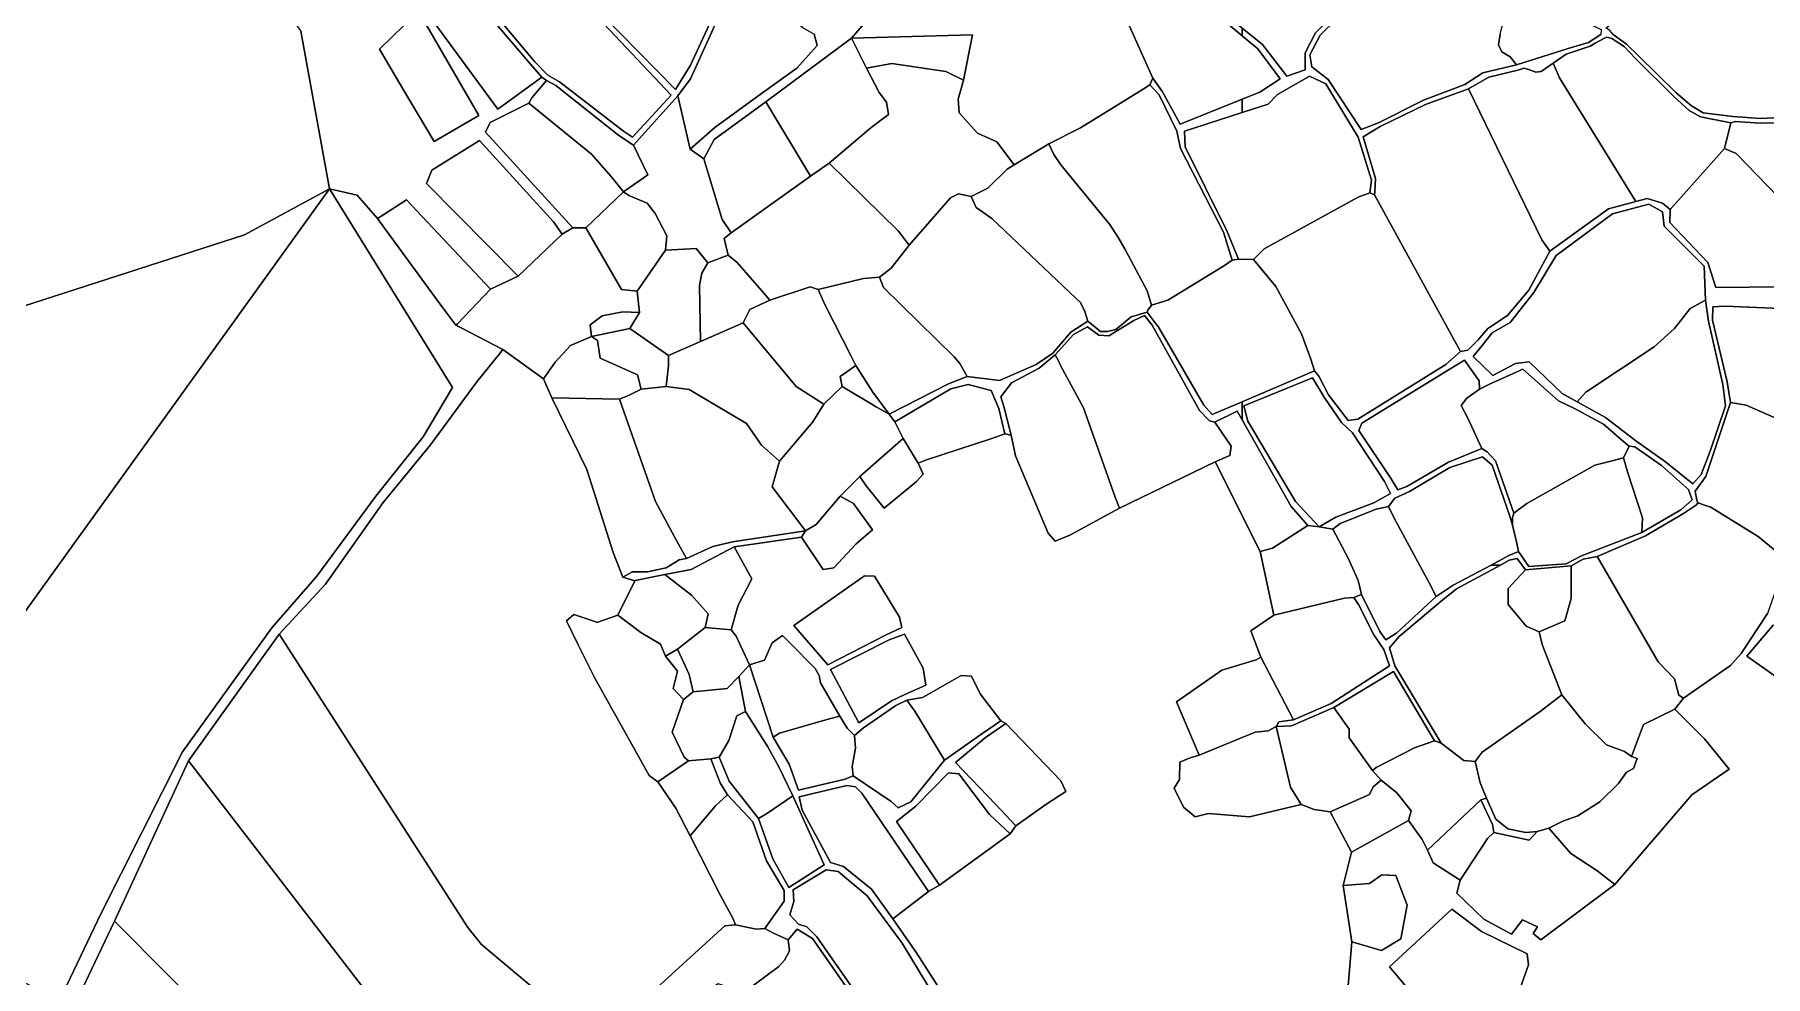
# Model space of a CAD drawing. Extents: x 542555 to 550520, y 1840485 to 1846995.
# Drawn here: x 548771.6 to 549099, y 1843922.2 to 1844100.4 of the extents above; entities that cross this region are included whole.
import ezdxf

# ---------------------------------------------------------------- set-up
doc = ezdxf.new("R2010")
doc.units = 0
doc.layers.add('Level 30', color=7, linetype='Continuous')

msp = doc.modelspace()

# ---------------------------------------------------------------- linework, layer by layer
at = {"layer": 'Level 30'}
for points in [[(548749, 1844154.77), (548749.0279, 1844154.7593), (548795.24, 1844137.1), (548821.93, 1844101.01), (548827.38, 1844071.16), (548811.29, 1844062.49), (548765.38, 1844047.68), (548711.41, 1844076.8), (548739.4, 1844131.99), (548748.8412, 1844154.3933)], [(548891.32, 1844129.84), (548895.17, 1844127.72), (548907.65, 1844123.43), (548907.24, 1844120.97), (548903.6, 1844112.24), (548899.15, 1844102.21), (548895.66, 1844094.59), (548892.83, 1844089.97), (548878.9, 1844104.1), (548880.55, 1844105.74), (548882.89, 1844109.5), (548890.57, 1844128.1)], [(548891.96, 1844088.9), (548884.64, 1844080.95), (548882.99, 1844082.1), (548870.87, 1844091.41), (548868.65, 1844092.66), (548866.21, 1844095.23), (548853.85, 1844109.95), (548852.18, 1844116.78), (548858.42, 1844122.1), (548864.24, 1844114.51), (548869.42, 1844111.5), (548872.59, 1844108.88), (548878.19, 1844103.54)], [(549000, 1844118.84), (549000, 1844117.22), (548998.13, 1844116.68), (548992.6, 1844112.6), (548990.07, 1844109.67), (549000, 1844101.58), (549000, 1844100.15), (548989.43, 1844109), (548978.1, 1844103.21), (548966.55, 1844108.48), (548962.44, 1844110.3), (548952.19, 1844114.9), (548951.96, 1844116.01), (548962.7, 1844111.08), (548966.77, 1844109.47), (548978.09, 1844104.76), (548987.62, 1844110.32), (548988.64, 1844111.65), (548991.86, 1844114.43), (548997.36, 1844117.58)], [(549019.49, 1844112.21), (549021.04, 1844108.42), (549019.01, 1844105.27), (549017.23, 1844104.06), (549013.84, 1844100.71), (549011.94, 1844096.89), (549011.9, 1844093.66), (549008.45, 1844092.47), (549003.82, 1844098.47), (549000, 1844101.58), (548990.07, 1844109.67), (548992.6, 1844112.6), (548998.13, 1844116.68), (549000, 1844117.22), (549001.26, 1844117.58), (549011.24, 1844120.98), (549014.02, 1844119.64), (549017.55, 1844116.63)], [(548845.5907, 1844114.9174), (548848.95, 1844116.72), (548851.76, 1844115.27), (548852.6, 1844112.19), (548852.87, 1844109.44), (548865.37, 1844094.73), (548867.53, 1844092.28), (548859.22, 1844086.23), (548843.32, 1844107.91), (548843.1864, 1844108.1002), (548841.36, 1844110.7), (548844.03, 1844114.08)], [(549056.7, 1844114.68), (549058.63, 1844110.07), (549060.24, 1844108.6), (549061.22, 1844106.2), (549065.52, 1844102.43), (549067.9, 1844101.29), (549067.84, 1844100.37), (549065.52, 1844098.84), (549061.68, 1844097.73), (549051.91, 1844094.62), (549050.68, 1844096.15), (549049.12, 1844097.12), (549048.49, 1844098.42), (549048.8, 1844100.41), (549049.66, 1844103.92), (549049.01, 1844105.23), (549046.25, 1844107.16), (549046.13, 1844111.92), (549046.99, 1844115.27), (549047.63, 1844115.89), (549049.49, 1844115.92), (549053.45, 1844116.08)], [(548909.05, 1844089.2), (548900.25, 1844082.75), (548895.58, 1844078.69), (548893.26, 1844088.77), (548895.63, 1844091.98), (548900.31, 1844102.28), (548904.17, 1844111.98), (548906.73, 1844110.52), (548916.93, 1844101.61), (548919.01, 1844100.41), (548919.62, 1844098.26), (548915.77, 1844094.01)], [(549007.16, 1844091.98), (549003.35, 1844089.48), (549000, 1844088.13), (548988.24, 1844083.38), (548984.95, 1844089.52), (548983.07, 1844092.1), (548978.1, 1844103.21), (548989.43, 1844109), (549000, 1844100.15), (549002.97, 1844097.66)], [(548855.6, 1844085.03), (548847.16, 1844080.11), (548841.2513, 1844090.0795), (548836.8, 1844097.59), (548841.4691, 1844102.1361), (548844.01, 1844104.61), (548845.02, 1844103.34)], [(548847.16, 1844080.11), (548855.6, 1844085.03), (548845.02, 1844103.34), (548844.01, 1844104.61), (548841.4691, 1844102.1361), (548836.8, 1844097.59), (548841.2513, 1844090.0795)], [(548928.94, 1844093.97), (548931.3, 1844089.42), (548932.7, 1844087.55), (548933.1, 1844085.26), (548929.82, 1844082.79), (548921.84, 1844076.02), (548918.36, 1844073.59), (548909.88, 1844087.65), (548926.09, 1844099.67)], [(548926.09, 1844099.67), (548948.96, 1844100.29), (548947.27, 1844091.76), (548943.95, 1844093.39), (548933.72, 1844094.9), (548928.94, 1844093.97)], [(549092.41, 1844083.69), (549091.23, 1844078.78), (549080.95, 1844067.26), (549079.49, 1844068.45), (549076.62, 1844069.34), (549074.49, 1844068.8), (549060.02, 1844092.19), (549058.84, 1844094.94), (549061.26, 1844096.65), (549065.8, 1844098.19), (549066.78, 1844098.71), (549068.56, 1844099.7), (549069, 1844099.85), (549069.89, 1844099.63), (549072.24, 1844098.07), (549074.39, 1844095.8), (549081.65, 1844088.63), (549084.53, 1844086.01), (549086.7, 1844084.8)], [(548947.27, 1844091.76), (548946.26, 1844088.14), (548946.45, 1844085.56), (548949.95, 1844081.7), (548953.58, 1844080.06), (548956.84, 1844075.71), (548955.55, 1844074.9), (548951.88, 1844071.32), (548948.76, 1844069.7), (548946.36, 1844070.21), (548944.8, 1844069.46), (548937.02, 1844060.52), (548934.94, 1844063.22), (548921.84, 1844076.02), (548929.82, 1844082.79), (548933.1, 1844085.26), (548932.7, 1844087.55), (548931.3, 1844089.42), (548928.94, 1844093.97), (548933.72, 1844094.9), (548943.95, 1844093.39)], [(549058.84, 1844094.94), (549060.02, 1844092.19), (549074.49, 1844068.8), (549069.29, 1844067.4), (549058.16, 1844059.36), (549056.69, 1844061.55), (549042.8, 1844090.1), (549046.68, 1844092.29), (549052.14, 1844093.64), (549053.35, 1844093.99), (549054.34, 1844093.71), (549055.54, 1844093.22), (549056.56, 1844093.38)], [(548884.84, 1844079.44), (548887.59, 1844073.82), (548882.97, 1844070.62), (548880.62, 1844073.53), (548876.9, 1844077.71), (548865.04, 1844087.35), (548865.65, 1844088.36), (548868.4, 1844091.64), (548870.19, 1844090.7), (548882.11, 1844081.25)], [(549000, 1844088.13), (549000, 1844085.63), (548989.06, 1844082.11), (548989.2, 1844079.11), (548997.08, 1844063.21), (548999.32, 1844057.86), (548998.12, 1844057.68), (548996.49, 1844062.98), (548988.34, 1844078.81), (548987.64, 1844082.09), (548984.3, 1844088.93), (548982.55, 1844090.83), (548983.07, 1844092.1), (548984.95, 1844089.52), (548988.24, 1844083.38)], [(549021.95, 1844080.95), (549024.47, 1844072.83), (549024.16, 1844070.42), (549021.94, 1844069.61), (549004.14, 1844059.81), (549002.15, 1844057.78), (548999.32, 1844057.86), (548997.08, 1844063.21), (548989.2, 1844079.11), (548989.06, 1844082.11), (549000, 1844085.63), (549004.92, 1844087.22), (549006.67, 1844089.05), (549012.7, 1844092.5), (549015.79, 1844091.05)], [(548898.16, 1844076.83), (548901.65, 1844065.34), (548903.35, 1844062.85), (548902.01, 1844061.78), (548902.76, 1844058.62), (548898.94, 1844057.2), (548896.68, 1844059.89), (548890.94, 1844059.57), (548891.16, 1844062.27), (548888.93, 1844066.52), (548887.42, 1844068.43), (548883.96, 1844069.92), (548882.97, 1844070.62), (548887.59, 1844073.82), (548884.84, 1844079.44), (548893.26, 1844088.77), (548895.58, 1844078.69)], [(548985.94, 1844050.14), (548982.87, 1844049.19), (548982.04, 1844051.88), (548977.87, 1844059.67), (548976.5, 1844062.11), (548974.91, 1844064.48), (548965.72, 1844075.7), (548964.38, 1844077.66), (548963.44, 1844079.67), (548969.43, 1844082.72), (548981.25, 1844090), (548982.55, 1844090.83), (548984.3, 1844088.93), (548987.64, 1844082.09), (548988.34, 1844078.81), (548996.49, 1844062.98), (548998.12, 1844057.68), (548996.62, 1844056.65)], [(549042.8, 1844090.1), (549056.69, 1844061.55), (549058.16, 1844059.36), (549054.21, 1844051.97), (549050.2, 1844047.19), (549046.45, 1844044.74), (549044.6, 1844042.52), (549042.71, 1844040.62), (549041.32, 1844040.41), (549025, 1844070.01), (549025.09, 1844070.59), (549025.2, 1844073.15), (549022.91, 1844081), (549026.08, 1844082.94), (549034.67, 1844087.1)], [(548865.04, 1844087.35), (548876.9, 1844077.71), (548880.62, 1844073.53), (548882.97, 1844070.62), (548875.85, 1844063.8), (548873.36, 1844063.79), (548856.83, 1844081.88), (548857.77, 1844083.74)], [(548909.88, 1844087.65), (548918.36, 1844073.59), (548903.35, 1844062.85), (548901.65, 1844065.34), (548898.16, 1844076.83), (548900.12, 1844080.53)], [(549114.09, 1844067.68), (549112.99, 1844063.76), (549108.83, 1844065.38), (549105.3, 1844067.14), (549101.32, 1844069.74), (549093.42, 1844077.85), (549091.23, 1844078.78), (549092.41, 1844083.69), (549093.28, 1844083.9), (549097.95, 1844083.61), (549101.62, 1844083.69), (549103.21, 1844084.41), (549108.7, 1844083.62), (549114.57, 1844082.29), (549115.54, 1844082.05)], [(548871.34, 1844062.61), (548863.07, 1844054.62), (548845.71, 1844072.16), (548846.72, 1844074.69), (548855.75, 1844080.29), (548869.71, 1844064.92)], [(548963.44, 1844079.67), (548964.38, 1844077.66), (548965.72, 1844075.7), (548974.91, 1844064.48), (548976.5, 1844062.11), (548977.87, 1844059.67), (548982.04, 1844051.88), (548982.87, 1844049.19), (548982.14, 1844048.23), (548982.02, 1844047.86), (548979.01, 1844046.97), (548976.12, 1844044.58), (548974.53, 1844044.19), (548973.18, 1844044.19), (548970.77, 1844046.15), (548970.17, 1844048.17), (548969.32, 1844049.7), (548968.59, 1844050.44), (548952.67, 1844065.59), (548949.66, 1844067.62), (548948.76, 1844069.7), (548951.88, 1844071.32), (548955.55, 1844074.9), (548956.84, 1844075.71)], [(549091.23, 1844078.78), (549093.42, 1844077.85), (549101.32, 1844069.74), (549105.3, 1844067.14), (549108.83, 1844065.38), (549112.99, 1844063.76), (549112, 1844062.97), (549106.87, 1844053.7), (549105.72, 1844051.83), (549102.22, 1844052.61), (549089.6, 1844052.49), (549088.11, 1844057.23), (549080.9, 1844064.83), (549080.95, 1844067.26)], [(548933.59, 1844056.18), (548931.36, 1844054.48), (548928.36, 1844054.19), (548919.79, 1844052.13), (548918.25, 1844052.66), (548910.67, 1844050.12), (548909.51, 1844051.43), (548904.46, 1844057.24), (548902.76, 1844058.62), (548902.01, 1844061.78), (548903.35, 1844062.85), (548918.36, 1844073.59), (548921.84, 1844076.02), (548934.94, 1844063.22), (548937.02, 1844060.52)], [(548827.38, 1844071.16), (548735.7, 1843943.88), (548721.01, 1843948.34), (548701.68, 1843964.44), (548713.11, 1843973.45), (548723.21, 1843983.99), (548765.38, 1844047.68), (548811.29, 1844062.49)], [(548850.62, 1844033.58), (548845.06, 1844024.26), (548836.12, 1844013.04), (548824.96, 1843997.87), (548816.43, 1843988.14), (548799.57, 1843964.66), (548784.09, 1843934.03), (548776.43, 1843917.89), (548747.82, 1843930.92), (548742.48, 1843934.45), (548733.51, 1843941.29), (548735.7, 1843943.88), (548827.38, 1844071.16), (548830.13, 1844066.72)], [(548851.537, 1844045.6376), (548851.26, 1844045.35), (548848.6295, 1844048.9343), (548836.7593, 1844065.1085), (548836.45, 1844065.53), (548837.6546, 1844066.3045), (548841.94, 1844069.06), (548857.82, 1844052.16)], [(548891.16, 1844062.27), (548890.94, 1844059.57), (548885.58, 1844051.79), (548882.59, 1844052.1), (548875.85, 1844063.8), (548882.97, 1844070.62), (548883.96, 1844069.92), (548887.42, 1844068.43), (548888.93, 1844066.52)], [(548948.76, 1844069.7), (548949.66, 1844067.62), (548952.67, 1844065.59), (548968.59, 1844050.44), (548969.32, 1844049.7), (548970.17, 1844048.17), (548970.77, 1844046.15), (548967.58, 1844044.06), (548964.17, 1844040.06), (548961.03, 1844037.96), (548954.08, 1844034.9), (548947.96, 1844035.64), (548946.56, 1844038.11), (548945.54, 1844039.39), (548932.14, 1844052.5), (548931.36, 1844054.48), (548933.59, 1844056.18), (548937.02, 1844060.52), (548944.8, 1844069.46), (548946.36, 1844070.21)], [(549025, 1844070.01), (549041.32, 1844040.41), (549038.5, 1844037.94), (549021.9, 1844027.58), (549020.06, 1844027.35), (549016.3, 1844032.23), (549014.52, 1844035.72), (549013.69, 1844036.73), (549012.99, 1844038.94), (549011.24, 1844043.76), (549006.37, 1844052.69), (549002.15, 1844057.78), (549004.14, 1844059.81), (549021.94, 1844069.61), (549024.16, 1844070.42)], [(549088.54, 1844021.53), (549091.39, 1844030.1), (549090.91, 1844034.15), (549088.18, 1844046.13), (549087.61, 1844050.13), (549087.41, 1844056.53), (549079.83, 1844064.1), (549079.48, 1844066.82), (549076.89, 1844068.26), (549070.05, 1844066.44), (549059.37, 1844058.57), (549055.19, 1844051.58), (549050.69, 1844045.88), (549047.31, 1844043.9), (549045.42, 1844041.53), (549043.71, 1844039.46), (549047.38, 1844035.84), (549051.7, 1844038.14), (549054.31, 1844038.43), (549060.54, 1844032.47), (549063.39, 1844030.88), (549068.74, 1844027.9), (549074.49, 1844023.5), (549080.06, 1844019.5), (549085.23, 1844015.37), (549086.84, 1844017.12)], [(549065.02, 1844032.72), (549063.39, 1844030.88), (549060.54, 1844032.47), (549054.31, 1844038.43), (549051.7, 1844038.14), (549047.38, 1844035.84), (549043.71, 1844039.46), (549045.42, 1844041.53), (549047.31, 1844043.9), (549050.69, 1844045.88), (549055.19, 1844051.58), (549059.37, 1844058.57), (549070.05, 1844066.44), (549076.89, 1844068.26), (549079.48, 1844066.82), (549079.83, 1844064.1), (549087.41, 1844056.53), (549087.61, 1844050.13), (549084.75, 1844048.54), (549081.77, 1844044.76), (549077.94, 1844041.26)], [(548885.58, 1844051.79), (548886.01, 1844047.8), (548882.81, 1844047.91), (548878.9, 1844047.16), (548876.63, 1844045.43), (548876.88, 1844043.24), (548872.91, 1844041.55), (548870.03, 1844038.37), (548867.82, 1844035.23), (548860.17, 1844040.76), (548852.2325, 1844044.849), (548851.26, 1844045.35), (548851.537, 1844045.6376), (548857.82, 1844052.16), (548863.07, 1844054.62), (548871.34, 1844062.61), (548873.36, 1844063.79), (548875.85, 1844063.8), (548882.59, 1844052.1)], [(548890.94, 1844059.57), (548896.68, 1844059.89), (548898.94, 1844057.2), (548897.79, 1844055.19), (548897.31, 1844052.9), (548897.55, 1844042.32), (548891.47, 1844039.66), (548884.19, 1844044.72), (548886.01, 1844047.8), (548885.58, 1844051.79)], [(548906.84, 1844048.33), (548905.61, 1844045.84), (548897.55, 1844042.32), (548897.31, 1844052.9), (548897.79, 1844055.19), (548898.94, 1844057.2), (548902.76, 1844058.62), (548904.46, 1844057.24), (548909.51, 1844051.43), (548910.67, 1844050.12)], [(549002.15, 1844057.78), (549006.37, 1844052.69), (549011.24, 1844043.76), (549012.99, 1844038.94), (549013.69, 1844036.73), (549000, 1844030.86), (548994.32, 1844028.46), (548992.72, 1844030.23), (548984.08, 1844045.11), (548983.55, 1844045.85), (548982.02, 1844047.86), (548982.14, 1844048.23), (548982.87, 1844049.19), (548985.94, 1844050.14), (548996.62, 1844056.65), (548998.12, 1844057.68), (548999.32, 1844057.86)], [(548919.79, 1844052.13), (548921.06, 1844049.28), (548926.01, 1844039.53), (548926.93, 1844037.76), (548923.96, 1844035.68), (548924.31, 1844033.78), (548920.85, 1844030.44), (548915.6, 1844033.79), (548905.61, 1844045.84), (548906.84, 1844048.33), (548910.67, 1844050.12), (548918.25, 1844052.66)], [(548931.36, 1844054.48), (548932.14, 1844052.5), (548945.54, 1844039.39), (548946.56, 1844038.11), (548947.96, 1844035.64), (548944.47, 1844034.29), (548933.21, 1844028.57), (548930.1, 1844032.73), (548926.93, 1844037.76), (548926.01, 1844039.53), (548921.06, 1844049.28), (548919.79, 1844052.13), (548928.36, 1844054.19)], [(549091.39, 1844030.1), (549088.54, 1844021.53), (549086.84, 1844017.12), (549085.23, 1844015.37), (549080.06, 1844019.5), (549074.49, 1844023.5), (549068.74, 1844027.9), (549063.39, 1844030.88), (549065.02, 1844032.72), (549077.94, 1844041.26), (549081.77, 1844044.76), (549084.75, 1844048.54), (549087.61, 1844050.13), (549088.18, 1844046.13), (549090.91, 1844034.15)], [(548886.01, 1844047.8), (548884.19, 1844044.72), (548876.88, 1844043.24), (548876.63, 1844045.43), (548878.9, 1844047.16), (548882.81, 1844047.91)], [(548918.75, 1844027.08), (548912.49, 1844019.65), (548909.06, 1844022.68), (548906.23, 1844026.77), (548895.36, 1844033.19), (548891.02, 1844033.76), (548891.5, 1844037.72), (548891.47, 1844039.66), (548897.55, 1844042.32), (548905.61, 1844045.84), (548915.6, 1844033.79), (548920.85, 1844030.44)], [(549000, 1844030.86), (549000, 1844027.5), (548999.07, 1844029.14), (548994.83, 1844027.04), (548993.8, 1844027.26), (548991.94, 1844029.21), (548982.95, 1844045.36), (548981.53, 1844047.23), (548979.52, 1844046.26), (548974.75, 1844043.37), (548972.88, 1844043.46), (548970.72, 1844045.05), (548968.09, 1844043.59), (548964.6, 1844039.76), (548961.59, 1844037.24), (548956.38, 1844034.48), (548954.31, 1844031.8), (548954.9, 1844030), (548956.29, 1844024.59), (548955.12, 1844024.81), (548953.96, 1844029.59), (548953.23, 1844031.41), (548952.5, 1844032.99), (548948.19, 1844034.18), (548944.9, 1844033.33), (548934.28, 1844027.11), (548933.21, 1844028.57), (548944.47, 1844034.29), (548947.96, 1844035.64), (548954.08, 1844034.9), (548961.03, 1844037.96), (548964.17, 1844040.06), (548967.58, 1844044.06), (548970.77, 1844046.15), (548973.18, 1844044.19), (548974.53, 1844044.19), (548976.12, 1844044.58), (548979.01, 1844046.97), (548982.02, 1844047.86), (548983.55, 1844045.85), (548984.08, 1844045.11), (548992.72, 1844030.23), (548994.32, 1844028.46)], [(548994.83, 1844027.04), (548997.9, 1844022.46), (548997.65, 1844020.73), (548994.89, 1844019.54), (548976.79, 1844010.76), (548975.98, 1844012.82), (548969.95, 1844029.71), (548965.63, 1844037.74), (548965.31, 1844038.49), (548964.6, 1844039.76), (548968.09, 1844043.59), (548970.72, 1844045.05), (548972.88, 1844043.46), (548974.75, 1844043.37), (548979.52, 1844046.26), (548981.53, 1844047.23), (548982.95, 1844045.36), (548991.94, 1844029.21), (548993.8, 1844027.26)], [(549107.47, 1844047.21), (549107.06, 1844039.91), (549107.69, 1844036.78), (549105.22, 1844025.92), (549095.32, 1844030.27), (549092.34, 1844030.74), (549091.73, 1844034.64), (549088.98, 1844046.3), (549089.02, 1844048.82), (549091.34, 1844048.96), (549103.27, 1844048.44), (549105.76, 1844047.88)], [(548876.88, 1844043.24), (548878.03, 1844042.5), (548878.58, 1844039.14), (548885.6, 1844036), (548886.31, 1844033.25), (548883.93, 1844032.09), (548882.23, 1844031.37), (548869.39, 1844031.61), (548867.82, 1844035.23), (548870.03, 1844038.37), (548872.91, 1844041.55)], [(548891.5, 1844037.72), (548891.02, 1844033.76), (548886.31, 1844033.25), (548885.6, 1844036), (548878.58, 1844039.14), (548878.03, 1844042.5), (548876.88, 1844043.24), (548884.19, 1844044.72), (548891.47, 1844039.66)], [(548957.12, 1844020.65), (548956.29, 1844024.59), (548954.9, 1844030), (548954.31, 1844031.8), (548956.38, 1844034.48), (548961.59, 1844037.24), (548964.6, 1844039.76), (548965.31, 1844038.49), (548965.63, 1844037.74), (548969.95, 1844029.71), (548975.98, 1844012.82), (548976.79, 1844010.76), (548967.4, 1844005.65), (548964.65, 1844004.49), (548963.29, 1844006)], [(548930.76, 1844029.92), (548924.31, 1844033.78), (548923.96, 1844035.68), (548926.93, 1844037.76), (548930.1, 1844032.73), (548933.21, 1844028.57)], [(549044.9, 1844033.26), (549042.47, 1844031.6), (549041.4, 1844030.19), (549042.71, 1844027.77), (549045.32, 1844022.02), (549039.03, 1844019.43), (549031.15, 1844014.86), (549029.45, 1844014.23), (549028.15, 1844016.32), (549022.03, 1844025.48), (549022.62, 1844026.85), (549039.17, 1844037.01), (549042.07, 1844038.74), (549044.83, 1844034.85)], [(549073.2, 1844022.51), (549072.13, 1844020.26), (549069.72, 1844019.68), (549066.71, 1844018.9), (549053.82, 1844011.64), (549051.39, 1844009.79), (549047.93, 1844019.71), (549046.35, 1844021.41), (549045.32, 1844022.02), (549042.71, 1844027.77), (549041.4, 1844030.19), (549042.47, 1844031.6), (549044.9, 1844033.26), (549046.66, 1844034.14), (549053.06, 1844037.04), (549059.8, 1844031.09), (549062.86, 1844029.64), (549068.32, 1844026.65), (549072.64, 1844022.9)], [(548899.88, 1844003.51), (548894.85, 1844001.21), (548893.08, 1844004.54), (548889, 1844012), (548882.23, 1844031.37), (548883.93, 1844032.09), (548886.31, 1844033.25), (548891.02, 1844033.76), (548895.36, 1844033.19), (548906.23, 1844026.77), (548909.06, 1844022.68), (548912.49, 1844019.65), (548911.09, 1844014.8), (548917.41, 1844006.45), (548903.59, 1844004.42)], [(548934.28, 1844027.11), (548935.84, 1844023.93), (548927.66, 1844016.72), (548923.95, 1844013.05), (548919.44, 1844007.65), (548917.41, 1844006.45), (548911.09, 1844014.8), (548912.49, 1844019.65), (548918.75, 1844027.08), (548920.85, 1844030.44), (548924.31, 1844033.78), (548930.76, 1844029.92), (548933.21, 1844028.57)], [(548940.26, 1844019.91), (548938.7, 1844019.25), (548935.84, 1844023.93), (548934.28, 1844027.11), (548944.9, 1844033.33), (548948.19, 1844034.18), (548952.5, 1844032.99), (548953.23, 1844031.41), (548953.96, 1844029.59), (548955.12, 1844024.81), (548952.64, 1844023.93)], [(549020.85, 1844025.03), (549026.92, 1844015.81), (549028.07, 1844013.51), (549024.91, 1844011.75), (549017.71, 1844009.07), (549014.54, 1844007.24), (549010.1, 1844012), (549001.08, 1844027.23), (549000.3, 1844030.12), (549013.32, 1844035.42), (549015.51, 1844031.74), (549018.79, 1844026.95)], [(549026.92, 1844015.81), (549020.85, 1844025.03), (549018.79, 1844026.95), (549015.51, 1844031.74), (549013.32, 1844035.42), (549000.3, 1844030.12), (549001.08, 1844027.23), (549010.1, 1844012), (549014.54, 1844007.24), (549017.71, 1844009.07), (549024.91, 1844011.75), (549028.07, 1844013.51)], [(548882.23, 1844031.37), (548889, 1844012), (548893.08, 1844004.54), (548894.85, 1844001.21), (548893.5, 1844000.98), (548891.04, 1843999.49), (548887.48, 1843998.7), (548884.63, 1843998.7), (548884.5426, 1843998.6527), (548882.82, 1843997.72), (548881.01, 1844002.38), (548876.9008, 1844015.3182), (548876.03, 1844018.06), (548869.39, 1844031.61)], [(549105.22, 1844025.92), (549116.72, 1844020.14), (549118.78, 1844019.15), (549113.6, 1844012.54), (549106.69, 1844003.42), (549105.62, 1844001.79), (549103.27, 1844000.28), (549101.9, 1844001.88), (549097.62, 1844005.39), (549088.52, 1844011.03), (549088.21, 1844011.1), (549086.2, 1844011.76), (549086.02, 1844012.26), (549085.71, 1844013.98), (549087.67, 1844016.77), (549092.34, 1844030.74), (549095.32, 1844030.27)], [(549005.74, 1844003.21), (549003.41, 1844002.54), (548994.89, 1844019.54), (548997.65, 1844020.73), (548997.9, 1844022.46), (548994.83, 1844027.04), (548999.07, 1844029.14), (549000, 1844027.5), (549009.25, 1844011.09), (549012.43, 1844007.47)], [(548938.7, 1844019.25), (548939.66, 1844017.18), (548938.4, 1844015.79), (548932.29, 1844010.73), (548928.89, 1844015.01), (548927.66, 1844016.72), (548935.84, 1844023.93)], [(549051.11, 1844007.55), (549051.91, 1844004.36), (549052.24, 1844002.55), (549050.43, 1844001.78), (549047.08, 1844000), (549039.92, 1843996.18), (549036.72, 1843994.05), (549035.38, 1843996.63), (549028.76, 1844008.88), (549027.66, 1844011.08), (549028.88, 1844012.68), (549031.63, 1844013.88), (549039.3, 1844018.46), (549045.47, 1844020.44), (549047.26, 1844018.88), (549050.54, 1844009.42)], [(549072.13, 1844020.26), (549072.91, 1844017.64), (549075.72, 1844008.94), (549075.59, 1844006.18), (549064.15, 1844001.73), (549061.25, 1844000.23), (549054.21, 1843999.72), (549052.24, 1844002.55), (549051.91, 1844004.36), (549051.11, 1844007.55), (549051.11, 1844008.98), (549051.39, 1844009.79), (549053.82, 1844011.64), (549066.71, 1844018.9), (549069.72, 1844019.68)], [(549084.39, 1844014.31), (549085.1, 1844012.33), (549082.97, 1844010.42), (549075.59, 1844006.18), (549075.72, 1844008.94), (549072.91, 1844017.64), (549072.13, 1844020.26), (549073.2, 1844022.51), (549074.3, 1844022.36), (549079.3, 1844018.84)], [(548920.74, 1843999.14), (548916.63, 1844005.27), (548917.41, 1844006.45), (548919.44, 1844007.65), (548923.95, 1844013.05), (548926.46, 1844011.63), (548930.04, 1844006.63), (548926.96, 1844004.01), (548922.78, 1843999.5)], [(549027.66, 1844011.08), (549028.76, 1844008.88), (549035.38, 1843996.63), (549036.72, 1843994.05), (549029.19, 1843987.1), (549027.15, 1843985.87), (549026.04, 1843987.45), (549022.56, 1843994.43), (549021.95, 1843997.08), (549020.11, 1844001.15), (549017.13, 1844006.79), (549018.55, 1844007.88), (549025.31, 1844010.57)], [(549101.3, 1843996.38), (549099.36, 1843990.83), (549094.39, 1843983.27), (549092.39, 1843980.97), (549083.5, 1843974.79), (549082.57, 1843975.41), (549081.75, 1843978.44), (549078.71, 1843981.67), (549068.46, 1843999.35), (549067.17, 1844001.64), (549076.29, 1844005.53), (549083.45, 1844009.73), (549085.94, 1844011.41), (549086.2, 1844011.76), (549088.21, 1844011.1), (549088.52, 1844011.03), (549097.62, 1844005.39), (549101.9, 1844001.88), (549103.27, 1844000.28), (549102.9, 1843999.03)], [(549017.13, 1844006.79), (549020.11, 1844001.15), (549021.95, 1843997.08), (549022.56, 1843994.43), (549021.09, 1843993.85), (549019.34, 1843993.73), (549005.98, 1843990.5), (549003.41, 1844002.54), (549005.74, 1844003.21), (549012.43, 1844007.47), (549014.54, 1844007.24)], [(548917.41, 1844006.45), (548916.63, 1844005.27), (548903.88, 1844003.42), (548895.79, 1843999.13), (548890.79, 1843998.23), (548885.1735, 1843997.0455), (548885.1, 1843997.03), (548882.82, 1843997.72), (548884.5426, 1843998.6527), (548884.63, 1843998.7), (548887.48, 1843998.7), (548891.04, 1843999.49), (548893.5, 1844000.98), (548894.85, 1844001.21), (548899.88, 1844003.51), (548903.59, 1844004.42)], [(548904.67, 1843992.43), (548903.31, 1843987.77), (548898.42, 1843988.15), (548898.98, 1843990.78), (548895.84, 1843994.29), (548890.79, 1843998.23), (548895.79, 1843999.13), (548903.88, 1844003.42), (548907.25, 1843997.37)], [(549047.08, 1844000), (549048.83, 1844000), (549040.52, 1843995.47), (549037.66, 1843993.17), (549029.72, 1843986.46), (549027.88, 1843984.35), (549028.86, 1843980.96), (549037.62, 1843966.32), (549036.39, 1843966.73), (549028.6, 1843979.87), (549017.35, 1843973.07), (549009.3, 1843969.56), (549006.43, 1843969.43), (549006.9, 1843970.34), (549009.68, 1843970.72), (549016.82, 1843973.8), (549027.88, 1843980.91), (549026.8, 1843984.01), (549024.89, 1843986.78), (549022.01, 1843992.54), (549021.09, 1843993.85), (549022.56, 1843994.43), (549026.04, 1843987.45), (549027.15, 1843985.87), (549029.19, 1843987.1), (549036.72, 1843994.05), (549039.92, 1843996.18)], [(549045.36, 1843964.62), (549044.07, 1843962.85), (549041.91, 1843963.01), (549037.62, 1843966.32), (549028.86, 1843980.96), (549027.88, 1843984.35), (549029.72, 1843986.46), (549037.66, 1843993.17), (549040.52, 1843995.47), (549048.83, 1844000), (549050.51, 1844000.92), (549052.02, 1844001.24), (549053.61, 1843999.08), (549050.34, 1843995.56), (549050.34, 1843992.51), (549053.72, 1843988.44), (549056.15, 1843987.34), (549056.72, 1843984.95), (549060.47, 1843975.46), (549056.38, 1843972.3)], [(549083.5, 1843974.79), (549081.85, 1843972.71), (549075.9, 1843969.8), (549073.62, 1843963.76), (549072.29, 1843964.73), (549068.9, 1843965.99), (549064.86, 1843969.96), (549060.47, 1843975.46), (549056.72, 1843984.95), (549056.15, 1843987.34), (549061, 1843989.43), (549062.23, 1843993.67), (549062.2, 1843999.84), (549064.52, 1844001.14), (549067.17, 1844001.64), (549068.46, 1843999.35), (549078.71, 1843981.67), (549081.75, 1843978.44), (549082.57, 1843975.41)], [(548898.98, 1843990.78), (548898.42, 1843988.15), (548893.21, 1843984.11), (548890.9, 1843982.77), (548889.94, 1843985.05), (548886.26, 1843987.22), (548883.3745, 1843989.3941), (548881.92, 1843990.49), (548885.1, 1843997.03), (548885.1735, 1843997.0455), (548890.79, 1843998.23), (548895.84, 1843994.29)], [(548935.2, 1843990.11), (548935.61, 1843988.16), (548932.66, 1843986.78), (548921.59, 1843981.11), (548915.17, 1843988.53), (548928.53, 1843997.96), (548930.42, 1843997.91)], [(548935.61, 1843988.16), (548935.2, 1843990.11), (548930.42, 1843997.91), (548928.53, 1843997.96), (548915.17, 1843988.53), (548921.59, 1843981.11), (548932.66, 1843986.78)], [(549062.2, 1843999.84), (549062.23, 1843993.67), (549061, 1843989.43), (549056.15, 1843987.34), (549053.72, 1843988.44), (549050.34, 1843992.51), (549050.34, 1843995.56), (549053.61, 1843999.08)], [(549125.49, 1843988.98), (549125.83, 1843988.12), (549124.31, 1843986.19), (549117.26, 1843979.3), (549116.39, 1843978.08), (549112.76, 1843974.88), (549111.97, 1843972.96), (549110.14, 1843972.43), (549095.45, 1843982.73), (549100.43, 1843988.64), (549102.66, 1843989.29), (549110.46, 1843995.06), (549112.24, 1843996.8), (549118.01, 1843993.21), (549120.73, 1843991.77), (549123.13, 1843991.46)], [(549026.8, 1843984.01), (549027.88, 1843980.91), (549016.82, 1843973.8), (549009.68, 1843970.72), (549003.5, 1843982.57), (549001.61, 1843987.52), (549005.98, 1843990.5), (549019.34, 1843993.73), (549021.09, 1843993.85), (549022.01, 1843992.54), (549024.89, 1843986.78)], [(548895.29, 1843962.93), (548889.49, 1843959.01), (548887.79, 1843960.16), (548877.52, 1843978.59), (548874.288, 1843985.1385), (548872.17, 1843989.43), (548873.55, 1843990.67), (548877.9013, 1843989.1672), (548877.98, 1843989.14), (548878.0811, 1843989.1746), (548881.92, 1843990.49), (548883.3745, 1843989.3941), (548886.26, 1843987.22), (548889.94, 1843985.05), (548890.9, 1843982.77), (548893.2, 1843979.94), (548892.33, 1843976.66), (548894.33, 1843974.56), (548892.17, 1843968.35), (548894.47, 1843963.67)], [(548817.83, 1843986.9), (548853.53, 1843931.45), (548856.12, 1843928.19), (548866.31, 1843919.65), (548864.66, 1843917.6), (548854.45, 1843913.35), (548843.55, 1843907.25), (548800.65, 1843962.98)], [(548903.31, 1843987.77), (548904.3, 1843986.57), (548906.77, 1843981.1), (548904.78, 1843978.93), (548902.56, 1843976.67), (548896.13, 1843976.02), (548895.38, 1843979.28), (548893.21, 1843984.11), (548898.42, 1843988.15)], [(548936.1, 1843986.91), (548939.65, 1843980.46), (548940.17, 1843977.26), (548936.21, 1843975.52), (548933.68, 1843974.29), (548927.47, 1843970.14), (548922.11, 1843980.23), (548933.23, 1843985.82)], [(548939.65, 1843980.46), (548936.1, 1843986.91), (548933.23, 1843985.82), (548922.11, 1843980.23), (548927.47, 1843970.14), (548933.68, 1843974.29), (548936.21, 1843975.52), (548940.17, 1843977.26)], [(548893.21, 1843984.11), (548895.38, 1843979.28), (548896.13, 1843976.02), (548894.33, 1843974.56), (548892.33, 1843976.66), (548893.2, 1843979.94), (548890.9, 1843982.77)], [(548906.77, 1843981.1), (548909.61, 1843982.02), (548911.07, 1843985.25), (548913.06, 1843986.68), (548914.34, 1843985.36), (548919.25, 1843980.43), (548919.99, 1843979.11), (548920.2, 1843977.74), (548923.91, 1843971.42), (548921.67, 1843970.82), (548912.46, 1843968.18), (548911.29, 1843967.43)], [(549003.5, 1843982.57), (549009.68, 1843970.72), (549006.9, 1843970.34), (549006.43, 1843969.43), (549004.9, 1843968.62), (549002.48, 1843968.38), (548991.86, 1843964.01), (548987.56, 1843974.1), (548996.16, 1843980.12), (549002.65, 1843982.08)], [(548904.78, 1843978.93), (548906.05, 1843972.26), (548904.43, 1843971.46), (548902.9, 1843966.8), (548901.08, 1843963.67), (548899.48, 1843963.31), (548895.29, 1843962.93), (548894.47, 1843963.67), (548892.17, 1843968.35), (548894.33, 1843974.56), (548896.13, 1843976.02), (548902.56, 1843976.67)], [(548941.07, 1843975.81), (548946.85, 1843979.1), (548948.82, 1843978.98), (548950.45, 1843975.61), (548954.31, 1843970.52), (548950.73, 1843968.08), (548943.69, 1843963.1), (548938.1, 1843972.33), (548936.55, 1843974.46), (548939.52, 1843974.93)], [(549025.33, 1843961.69), (549024.65, 1843961.1), (549020.22, 1843967.28), (549020.26, 1843968.96), (549017.35, 1843973.07), (549028.6, 1843979.87), (549036.39, 1843966.73), (549032.56, 1843965.42)], [(548936.55, 1843974.46), (548938.1, 1843972.33), (548943.69, 1843963.1), (548937.31, 1843955.21), (548934.89, 1843954.06), (548933.59, 1843955.28), (548926.39, 1843960.13), (548926.21, 1843961.9), (548926.83, 1843965.33), (548926.64, 1843967.77), (548928.35, 1843969.2), (548934.5, 1843973.44)], [(549073.62, 1843963.76), (549074.72, 1843963.41), (549074.01, 1843961.48), (549072.67, 1843960.8), (549071.17, 1843958.67), (549067.62, 1843955.2), (549063.49, 1843952.54), (549060.66, 1843951.57), (549058.01, 1843950.24), (549055.8, 1843949.56), (549053.62, 1843949.41), (549050.26, 1843950.11), (549047.99, 1843951.89), (549046.2, 1843955.87), (549044.99, 1843958.77), (549044.07, 1843962.85), (549045.36, 1843964.62), (549056.38, 1843972.3), (549060.47, 1843975.46), (549064.86, 1843969.96), (549068.9, 1843965.99), (549072.29, 1843964.73)], [(548910.23, 1843953.08), (548908.49, 1843952.03), (548902.97, 1843959.1), (548901.08, 1843963.67), (548902.9, 1843966.8), (548904.43, 1843971.46), (548906.05, 1843972.26), (548910.29, 1843965.59), (548912.34, 1843961.8), (548915, 1843956.31)], [(548926.64, 1843967.77), (548926.83, 1843965.33), (548926.21, 1843961.9), (548926.39, 1843960.13), (548924.92, 1843959.48), (548916.08, 1843957.39), (548914.28, 1843962.34), (548911.29, 1843967.43), (548912.46, 1843968.18), (548921.67, 1843970.82), (548923.91, 1843971.42), (548925.25, 1843969.13)], [(549024.65, 1843961.1), (549026.31, 1843959.29), (549024.76, 1843958.04), (549024.05, 1843956.61), (549016.62, 1843953.31), (549013.64, 1843953.75), (549011.16, 1843954.68), (549009.12, 1843957.96), (549006.43, 1843969.43), (549009.3, 1843969.56), (549017.35, 1843973.07), (549020.26, 1843968.96), (549020.22, 1843967.28)], [(549085.05, 1843956.51), (549070.5, 1843939.59), (549067.06, 1843942.21), (549062.15, 1843945.44), (549058.01, 1843950.24), (549060.66, 1843951.57), (549063.49, 1843952.54), (549067.62, 1843955.2), (549071.17, 1843958.67), (549072.67, 1843960.8), (549074.01, 1843961.48), (549074.72, 1843963.41), (549073.62, 1843963.76), (549075.9, 1843969.8), (549081.85, 1843972.71), (549087.47, 1843967.09), (549092.12, 1843961.39)], [(548955.27, 1843969.99), (548965.71, 1843959.16), (548966.64, 1843957.15), (548962.83, 1843954.67), (548957.18, 1843950.65), (548953.31, 1843954.77), (548945.79, 1843962.67), (548951.47, 1843967.38)], [(549006.43, 1843969.43), (549009.12, 1843957.96), (549011.16, 1843954.68), (549001.39, 1843952.35), (548993.6, 1843952.99), (548991.1, 1843952.36), (548988.89, 1843954.16), (548987.11, 1843957.76), (548988.15, 1843959.4), (548988.21, 1843962.71), (548990.14, 1843963.52), (548991.86, 1843964.01), (549002.48, 1843968.38), (549004.9, 1843968.62)], [(549046.2, 1843955.87), (549045.11, 1843955.55), (549035.04, 1843946.07), (549034.01, 1843948.07), (549031.46, 1843951.65), (549031.94, 1843953.47), (549029.25, 1843956.89), (549026.31, 1843959.29), (549024.65, 1843961.1), (549025.33, 1843961.69), (549032.56, 1843965.42), (549036.39, 1843966.73), (549037.62, 1843966.32), (549041.91, 1843963.01), (549044.07, 1843962.85), (549044.99, 1843958.77)], [(548843.55, 1843907.25), (548841.33, 1843900.77), (548832.94, 1843888.65), (548828.31, 1843890.72), (548786.66, 1843932.64), (548800.65, 1843962.98)], [(548900.38, 1843954.44), (548895.6, 1843948.75), (548892.84, 1843953.98), (548889.49, 1843959.01), (548895.29, 1843962.93), (548899.48, 1843963.31), (548901.24, 1843958.78), (548902.62, 1843956.54)], [(548956.13, 1843949.13), (548942.71, 1843939.46), (548934.59, 1843951.51), (548938.29, 1843954.37), (548944.42, 1843960.69), (548946.39, 1843960.52), (548952.18, 1843952.82)], [(548940.67, 1843938.26), (548933.93, 1843933.07), (548929.89, 1843938.7), (548924.55, 1843942.97), (548922.11, 1843943.7), (548916.79, 1843953.62), (548916.19, 1843956.14), (548925.22, 1843958.3), (548926.84, 1843958.01), (548928.06, 1843956.84)], [(549026.31, 1843959.29), (549029.25, 1843956.89), (549031.94, 1843953.47), (549031.46, 1843951.65), (549020.67, 1843945.69), (549016.62, 1843953.31), (549024.05, 1843956.61), (549024.76, 1843958.04)], [(548913.38, 1843936.43), (548909.7, 1843931.23), (548908.08, 1843931.14), (548904.17, 1843931.94), (548903.69, 1843933.09), (548901.34, 1843937.51), (548895.6, 1843948.75), (548900.38, 1843954.44), (548902.62, 1843956.54), (548907.46, 1843951.41), (548910.02, 1843944.01), (548913.36, 1843938.42)], [(548915, 1843956.31), (548920.91, 1843943.3), (548914.25, 1843938.97), (548911.19, 1843944.43), (548908.49, 1843952.03), (548910.23, 1843953.08)], [(549046.43, 1843948.26), (549041.25, 1843940.36), (549036.13, 1843943.63), (549035.04, 1843946.07), (549045.11, 1843955.55), (549047.36, 1843950.94), (549047.57, 1843949.37)], [(549046.2, 1843955.87), (549047.99, 1843951.89), (549050.26, 1843950.11), (549053.62, 1843949.41), (549055.8, 1843949.56), (549054.27, 1843947.94), (549047.57, 1843949.37), (549047.36, 1843950.94), (549045.11, 1843955.55)], [(549040.63, 1843937.95), (549041.25, 1843940.36), (549046.43, 1843948.26), (549047.57, 1843949.37), (549054.27, 1843947.94), (549055.8, 1843949.56), (549058.01, 1843950.24), (549062.15, 1843945.44), (549067.06, 1843942.21), (549070.5, 1843939.59), (549056.5, 1843929.11), (549055.02, 1843930.32), (549055.88, 1843931.58), (549053.02, 1843932.85), (549050.95, 1843930.18), (549045.71, 1843932.99)], [(548944.08, 1843914.59), (548933.47, 1843909.69), (548919.52, 1843929.68), (548917.63, 1843931.57), (548916.05, 1843932.06), (548914.4, 1843933.85), (548915.2, 1843936.34), (548915.05, 1843938.57), (548921.32, 1843942.31), (548923.57, 1843942.03), (548929.06, 1843937.41), (548935.66, 1843928.43)], [(549026.35, 1843927.05), (549020.71, 1843928.71), (549019.07, 1843939.39), (549024.1, 1843939.77), (549026.44, 1843941.39), (549029.03, 1843941.28), (549031.19, 1843935.64), (549030.03, 1843929.3)], [(549027.87, 1843923.97), (549039.65, 1843934.9), (549045.24, 1843930.68), (549053.9, 1843926.42), (549054.18, 1843924.35), (549052.6, 1843919.96), (549050.39, 1843916.44), (549043.28, 1843913.44), (549039.36, 1843910.34)], [(549039.65, 1843934.9), (549027.87, 1843923.97), (549039.36, 1843910.34), (549043.28, 1843913.44), (549050.39, 1843916.44), (549052.6, 1843919.96), (549054.18, 1843924.35), (549053.9, 1843926.42), (549045.24, 1843930.68)], [(548832.94, 1843888.65), (548813.27, 1843866.27), (548771.87, 1843901.47), (548786.66, 1843932.64), (548828.31, 1843890.72)], [(548914.12, 1843929.06), (548914.38, 1843926.99), (548913.39, 1843925.25), (548912.35, 1843924.07), (548905.73, 1843919.13), (548900.86, 1843920.79), (548899.09, 1843919.61), (548896.86, 1843916.89), (548891.73, 1843913.44), (548888.53, 1843919.34), (548902.13, 1843931.73), (548904.17, 1843931.94), (548908.08, 1843931.14), (548909.7, 1843931.23), (548911.34, 1843930.35)], [(548932.51, 1843909.24), (548933.42, 1843905.78), (548934.37, 1843902.93), (548928.4, 1843899.32), (548926.47, 1843900), (548917.17, 1843910.25), (548905.73, 1843919.13), (548912.35, 1843924.07), (548913.39, 1843925.25), (548914.38, 1843926.99), (548914.12, 1843929.06), (548915.8, 1843931.08), (548918.69, 1843929.33), (548931.3, 1843911.26)]]:
    msp.add_lwpolyline(points, close=True, dxfattribs=at)
for points in [[(549101.76, 1844084.67), (549098.01, 1844084.47), (549092.83, 1844084.88), (549087.17, 1844085.58), (549084.99, 1844086.85), (549082.09, 1844089.31), (549074.9, 1844096.39), (549072.67, 1844098.56), (549070.17, 1844100.37), (549069.45, 1844101.17), (549068.77, 1844101.66), (549069.85, 1844102.33), (549074.01, 1844106.13), (549077.9, 1844110.65), (549079.4, 1844111.63), (549081.79, 1844111.16), (549084.24, 1844110.58), (549088.81, 1844112.04), (549092.39, 1844112.54), (549096.15, 1844113.62), (549098.38, 1844113.76), (549099.81, 1844112.53)], [(548900.31, 1844102.28), (548895.63, 1844091.98), (548893.26, 1844088.77), (548884.84, 1844079.44), (548882.11, 1844081.25), (548870.19, 1844090.7), (548868.4, 1844091.64), (548867.53, 1844092.28), (548865.37, 1844094.73), (548852.87, 1844109.44)], [(548853.85, 1844109.95), (548866.21, 1844095.23), (548868.65, 1844092.66), (548870.87, 1844091.41), (548882.99, 1844082.1), (548884.64, 1844080.95), (548891.96, 1844088.9), (548878.19, 1844103.54)], [(548843.32, 1844107.91), (548859.22, 1844086.23), (548867.53, 1844092.28), (548868.4, 1844091.64), (548865.65, 1844088.36), (548865.04, 1844087.35), (548857.77, 1844083.74), (548856.83, 1844081.88), (548873.36, 1844063.79), (548871.34, 1844062.61), (548869.71, 1844064.92), (548855.75, 1844080.29), (548846.72, 1844074.69), (548845.71, 1844072.16), (548863.07, 1844054.62), (548857.82, 1844052.16), (548841.94, 1844069.06), (548837.6546, 1844066.3045), (548836.45, 1844065.53), (548832.6, 1844069.96), (548827.38, 1844071.16), (548821.93, 1844101.01)], [(548878.9, 1844104.1), (548892.83, 1844089.97), (548895.66, 1844094.59), (548899.15, 1844102.21)], [(548929.33, 1844103.41), (548926.09, 1844099.67), (548909.88, 1844087.65), (548900.12, 1844080.53), (548898.16, 1844076.83), (548895.58, 1844078.69), (548900.25, 1844082.75), (548909.05, 1844089.2), (548915.77, 1844094.01), (548919.62, 1844098.26), (548919.01, 1844100.41)], [(548978.1, 1844103.21), (548983.07, 1844092.1), (548982.55, 1844090.83), (548981.25, 1844090), (548969.43, 1844082.72), (548963.44, 1844079.67), (548956.84, 1844075.71), (548953.58, 1844080.06), (548949.95, 1844081.7), (548946.45, 1844085.56), (548946.26, 1844088.14), (548947.27, 1844091.76), (548948.96, 1844100.29), (548926.09, 1844099.67), (548929.33, 1844103.41)], [(549101.62, 1844083.69), (549097.95, 1844083.61), (549093.28, 1844083.9), (549092.41, 1844083.69), (549086.7, 1844084.8), (549084.53, 1844086.01), (549081.65, 1844088.63), (549074.39, 1844095.8), (549072.24, 1844098.07), (549069.89, 1844099.63), (549069, 1844099.85), (549068.56, 1844099.7), (549066.78, 1844098.71), (549065.8, 1844098.19), (549061.26, 1844096.65), (549058.84, 1844094.94), (549056.56, 1844093.38), (549055.54, 1844093.22), (549054.34, 1844093.71), (549053.35, 1844093.99), (549052.14, 1844093.64), (549046.68, 1844092.29), (549042.8, 1844090.1), (549034.67, 1844087.1), (549026.08, 1844082.94), (549022.91, 1844081), (549025.2, 1844073.15), (549025.09, 1844070.59), (549025, 1844070.01), (549024.16, 1844070.42), (549024.47, 1844072.83), (549021.95, 1844080.95), (549015.79, 1844091.05), (549012.7, 1844092.5), (549006.67, 1844089.05), (549004.92, 1844087.22), (549000, 1844085.63), (549000, 1844088.13), (549003.35, 1844089.48), (549007.16, 1844091.98), (549002.97, 1844097.66), (549000, 1844100.15), (549000, 1844101.58), (549003.82, 1844098.47), (549008.45, 1844092.47), (549011.9, 1844093.66), (549011.94, 1844096.89), (549013.84, 1844100.71)], [(549048.8, 1844100.41), (549048.49, 1844098.42), (549049.12, 1844097.12), (549050.68, 1844096.15), (549051.91, 1844094.62), (549045.5, 1844093.1), (549042.13, 1844090.93), (549034.32, 1844087.96), (549025.78, 1844083.68), (549022.48, 1844082.38), (549016.25, 1844091.83), (549013.16, 1844094.24), (549012.79, 1844096.55), (549014.73, 1844100.22), (549017.88, 1844103.36)], [(549017.88, 1844103.36), (549014.73, 1844100.22), (549012.79, 1844096.55), (549013.16, 1844094.24), (549016.25, 1844091.83), (549022.48, 1844082.38), (549025.78, 1844083.68), (549034.32, 1844087.96), (549042.13, 1844090.93), (549045.5, 1844093.1), (549051.91, 1844094.62), (549061.68, 1844097.73), (549065.52, 1844098.84), (549067.84, 1844100.37)], [(549070.17, 1844100.37), (549072.67, 1844098.56), (549074.9, 1844096.39), (549082.09, 1844089.31), (549084.99, 1844086.85), (549087.17, 1844085.58), (549092.83, 1844084.88), (549098.01, 1844084.47), (549101.76, 1844084.67)], [(548776.43, 1843917.89), (548784.09, 1843934.03), (548799.57, 1843964.66), (548816.43, 1843988.14), (548824.96, 1843997.87), (548836.12, 1844013.04), (548845.06, 1844024.26), (548850.62, 1844033.58), (548830.13, 1844066.72), (548827.38, 1844071.16), (548832.6, 1844069.96), (548836.45, 1844065.53), (548836.7593, 1844065.1085), (548848.6295, 1844048.9343), (548851.26, 1844045.35), (548852.2325, 1844044.849), (548860.17, 1844040.76), (548859.5031, 1844039.9404), (548855.19, 1844034.64), (548846.48, 1844022.72), (548837.52, 1844011.82), (548826.57, 1843996.4), (548817.83, 1843986.9), (548800.65, 1843962.98), (548786.66, 1843932.64), (548771.87, 1843901.47)], [(549103.27, 1844048.44), (549091.34, 1844048.96), (549089.02, 1844048.82), (549088.98, 1844046.3), (549091.73, 1844034.64), (549092.34, 1844030.74), (549087.67, 1844016.77), (549085.71, 1844013.98), (549086.02, 1844012.26), (549086.2, 1844011.76), (549085.94, 1844011.41), (549083.45, 1844009.73), (549076.29, 1844005.53), (549067.17, 1844001.64), (549064.52, 1844001.14), (549062.2, 1843999.84), (549053.61, 1843999.08), (549052.02, 1844001.24), (549050.51, 1844000.92), (549048.83, 1844000), (549047.08, 1844000), (549050.43, 1844001.78), (549052.24, 1844002.55), (549054.21, 1843999.72), (549061.25, 1844000.23), (549064.15, 1844001.73), (549075.59, 1844006.18), (549082.97, 1844010.42), (549085.1, 1844012.33), (549084.39, 1844014.31), (549079.3, 1844018.84), (549074.3, 1844022.36), (549073.2, 1844022.51), (549072.64, 1844022.9), (549068.32, 1844026.65), (549062.86, 1844029.64), (549059.8, 1844031.09), (549053.06, 1844037.04), (549046.66, 1844034.14), (549044.9, 1844033.26), (549044.83, 1844034.85), (549042.07, 1844038.74), (549039.17, 1844037.01), (549022.62, 1844026.85), (549022.03, 1844025.48), (549028.15, 1844016.32), (549029.45, 1844014.23), (549031.15, 1844014.86), (549039.03, 1844019.43), (549045.32, 1844022.02), (549046.35, 1844021.41), (549047.93, 1844019.71), (549051.39, 1844009.79), (549051.11, 1844008.98), (549051.11, 1844007.55), (549050.54, 1844009.42), (549047.26, 1844018.88), (549045.47, 1844020.44), (549039.3, 1844018.46), (549031.63, 1844013.88), (549028.88, 1844012.68), (549027.66, 1844011.08), (549025.31, 1844010.57), (549018.55, 1844007.88), (549017.13, 1844006.79), (549014.54, 1844007.24), (549012.43, 1844007.47), (549009.25, 1844011.09), (549000, 1844027.5), (549000, 1844030.86), (549013.69, 1844036.73), (549014.52, 1844035.72), (549016.3, 1844032.23), (549020.06, 1844027.35), (549021.9, 1844027.58), (549038.5, 1844037.94), (549041.32, 1844040.41), (549042.71, 1844040.62), (549044.6, 1844042.52), (549046.45, 1844044.74), (549050.2, 1844047.19), (549054.21, 1844051.97), (549058.16, 1844059.36), (549069.29, 1844067.4), (549074.49, 1844068.8), (549076.62, 1844069.34), (549079.49, 1844068.45), (549080.95, 1844067.26), (549080.9, 1844064.83), (549088.11, 1844057.23), (549089.6, 1844052.49), (549102.22, 1844052.61)], [(548866.31, 1843919.65), (548856.12, 1843928.19), (548853.53, 1843931.45), (548817.83, 1843986.9), (548826.57, 1843996.4), (548837.52, 1844011.82), (548846.48, 1844022.72), (548855.19, 1844034.64), (548859.5031, 1844039.9404), (548860.17, 1844040.76), (548867.82, 1844035.23), (548869.39, 1844031.61), (548876.03, 1844018.06), (548876.9008, 1844015.3182), (548881.01, 1844002.38), (548882.82, 1843997.72), (548885.1, 1843997.03), (548881.92, 1843990.49), (548878.0811, 1843989.1746), (548877.98, 1843989.14), (548877.9013, 1843989.1672), (548873.55, 1843990.67), (548872.17, 1843989.43), (548874.288, 1843985.1385), (548877.52, 1843978.59), (548887.79, 1843960.16), (548889.49, 1843959.01), (548892.84, 1843953.98), (548895.6, 1843948.75), (548901.34, 1843937.51), (548903.69, 1843933.09), (548904.17, 1843931.94), (548902.13, 1843931.73), (548888.53, 1843919.34)], [(548943.99, 1843917.85), (548938.4, 1843926.63), (548933.93, 1843933.07), (548940.67, 1843938.26), (548942.71, 1843939.46), (548956.13, 1843949.13), (548957.18, 1843950.65), (548962.83, 1843954.67), (548966.64, 1843957.15), (548965.71, 1843959.16), (548955.27, 1843969.99), (548954.31, 1843970.52), (548950.45, 1843975.61), (548948.82, 1843978.98), (548946.85, 1843979.1), (548941.07, 1843975.81), (548939.52, 1843974.93), (548936.55, 1843974.46), (548934.5, 1843973.44), (548928.35, 1843969.2), (548926.64, 1843967.77), (548925.25, 1843969.13), (548923.91, 1843971.42), (548920.2, 1843977.74), (548919.99, 1843979.11), (548919.25, 1843980.43), (548914.34, 1843985.36), (548913.06, 1843986.68), (548911.07, 1843985.25), (548909.61, 1843982.02), (548906.77, 1843981.1), (548904.3, 1843986.57), (548903.31, 1843987.77), (548904.67, 1843992.43), (548907.25, 1843997.37), (548903.88, 1844003.42), (548916.63, 1844005.27), (548920.74, 1843999.14), (548922.78, 1843999.5), (548926.96, 1844004.01), (548930.04, 1844006.63), (548926.46, 1844011.63), (548923.95, 1844013.05), (548927.66, 1844016.72), (548928.89, 1844015.01), (548932.29, 1844010.73), (548938.4, 1844015.79), (548939.66, 1844017.18), (548938.7, 1844019.25), (548940.26, 1844019.91), (548952.64, 1844023.93), (548955.12, 1844024.81), (548956.29, 1844024.59), (548957.12, 1844020.65), (548963.29, 1844006), (548964.65, 1844004.49), (548967.4, 1844005.65), (548976.79, 1844010.76), (548994.89, 1844019.54), (549003.41, 1844002.54), (549005.98, 1843990.5), (549001.61, 1843987.52), (549003.5, 1843982.57), (549002.65, 1843982.08), (548996.16, 1843980.12), (548987.56, 1843974.1), (548991.86, 1843964.01), (548990.14, 1843963.52), (548988.21, 1843962.71), (548988.15, 1843959.4), (548987.11, 1843957.76), (548988.89, 1843954.16), (548991.1, 1843952.36), (548993.6, 1843952.99), (549001.39, 1843952.35), (549011.16, 1843954.68), (549013.64, 1843953.75), (549016.62, 1843953.31), (549020.67, 1843945.69), (549019.07, 1843939.39), (549020.71, 1843928.71), (549020.06, 1843920.4)], [(549020.06, 1843920.4), (549020.71, 1843928.71), (549026.35, 1843927.05), (549030.03, 1843929.3), (549031.19, 1843935.64), (549029.03, 1843941.28), (549026.44, 1843941.39), (549024.1, 1843939.77), (549019.07, 1843939.39), (549020.67, 1843945.69), (549031.46, 1843951.65), (549034.01, 1843948.07), (549035.04, 1843946.07), (549036.13, 1843943.63), (549041.25, 1843940.36), (549040.63, 1843937.95), (549045.71, 1843932.99), (549050.95, 1843930.18), (549053.02, 1843932.85), (549055.88, 1843931.58), (549055.02, 1843930.32), (549056.5, 1843929.11), (549070.5, 1843939.59), (549085.05, 1843956.51), (549092.12, 1843961.39), (549087.47, 1843967.09), (549081.85, 1843972.71), (549083.5, 1843974.79), (549092.39, 1843980.97), (549094.39, 1843983.27), (549099.36, 1843990.83)], [(549100.43, 1843988.64), (549095.45, 1843982.73), (549110.14, 1843972.43)], [(548931.3, 1843911.26), (548918.69, 1843929.33), (548915.8, 1843931.08), (548914.12, 1843929.06), (548911.34, 1843930.35), (548909.7, 1843931.23), (548913.38, 1843936.43), (548913.36, 1843938.42), (548910.02, 1843944.01), (548907.46, 1843951.41), (548902.62, 1843956.54), (548901.24, 1843958.78), (548899.48, 1843963.31), (548901.08, 1843963.67), (548902.97, 1843959.1), (548908.49, 1843952.03), (548911.19, 1843944.43), (548914.25, 1843938.97), (548920.91, 1843943.3), (548915, 1843956.31), (548912.34, 1843961.8), (548910.29, 1843965.59), (548906.05, 1843972.26), (548904.78, 1843978.93), (548906.77, 1843981.1), (548911.29, 1843967.43), (548914.28, 1843962.34), (548916.08, 1843957.39), (548924.92, 1843959.48), (548926.39, 1843960.13), (548933.59, 1843955.28), (548934.89, 1843954.06), (548937.31, 1843955.21), (548943.69, 1843963.1), (548950.73, 1843968.08), (548954.31, 1843970.52), (548955.27, 1843969.99), (548951.47, 1843967.38), (548945.79, 1843962.67), (548953.31, 1843954.77), (548957.18, 1843950.65), (548956.13, 1843949.13), (548952.18, 1843952.82), (548946.39, 1843960.52), (548944.42, 1843960.69), (548938.29, 1843954.37), (548934.59, 1843951.51), (548942.71, 1843939.46), (548940.67, 1843938.26), (548928.06, 1843956.84), (548926.84, 1843958.01), (548925.22, 1843958.3), (548916.19, 1843956.14), (548916.79, 1843953.62), (548922.11, 1843943.7), (548924.55, 1843942.97), (548929.89, 1843938.7), (548933.93, 1843933.07), (548938.4, 1843926.63), (548943.99, 1843917.85)], [(548944.08, 1843914.59), (548935.66, 1843928.43), (548929.06, 1843937.41), (548923.57, 1843942.03), (548921.32, 1843942.31), (548915.05, 1843938.57), (548915.2, 1843936.34), (548914.4, 1843933.85), (548916.05, 1843932.06), (548917.63, 1843931.57), (548919.52, 1843929.68), (548933.47, 1843909.69)]]:
    msp.add_lwpolyline(points, dxfattribs=at)

doc.saveas('drawing.dxf')
